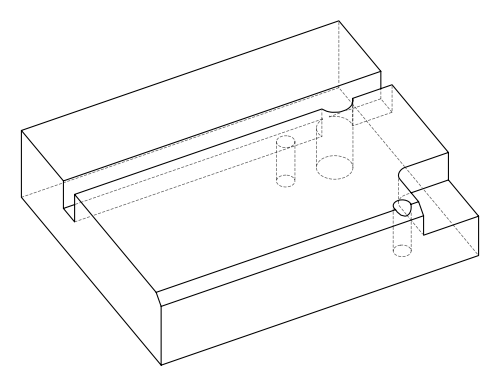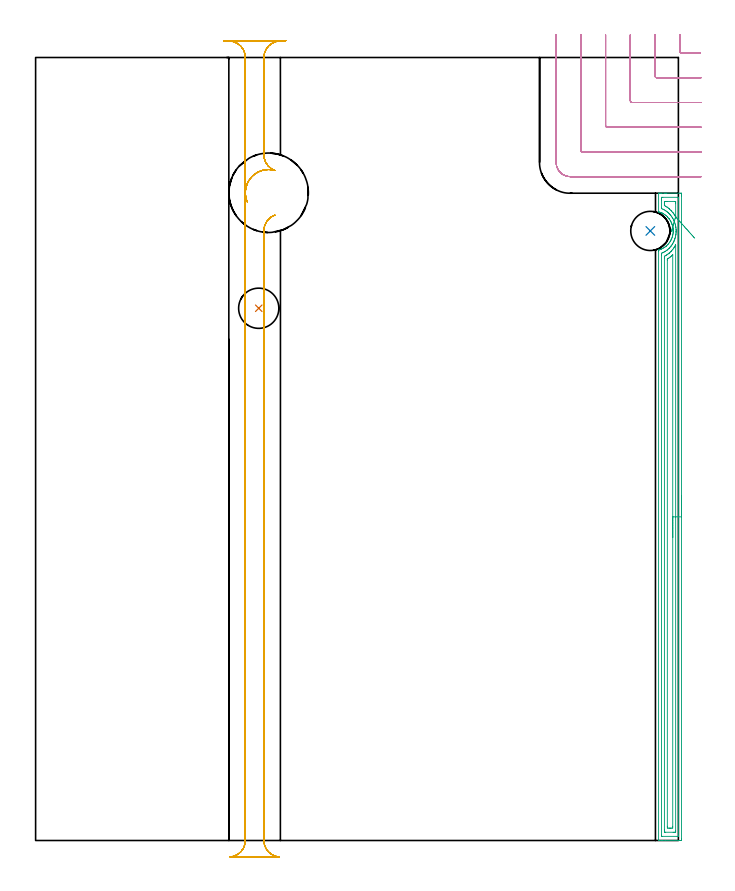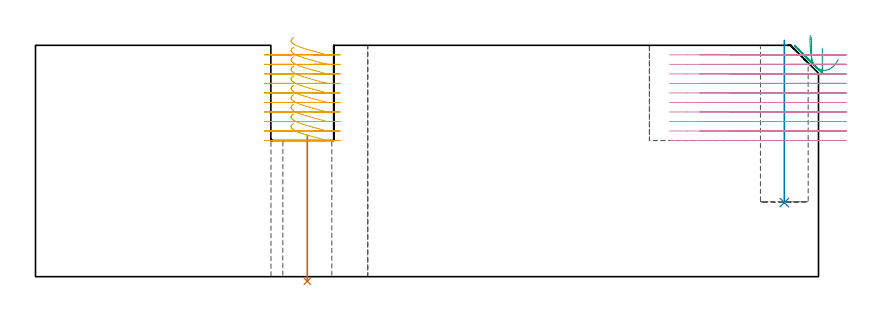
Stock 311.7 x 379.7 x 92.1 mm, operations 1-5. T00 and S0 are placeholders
(PLAN: 6 operations, 4 tool changes, 45.6 min)
(1 INDEXABLE_INSERT_DRILL_THROUGH_HOLE_FROM_SOLID | STEP1HOLE | NXT0302_010 | 0.24 min | 27467 mm3)
(2 INDEXABLE_INSERT_DRILL_BLIND_HOLE_FROM_SOLID | STEP1POCKET | NXT0302_009 | 0.26 min | 17663 mm3)
(3 AREA_MILL | FG_CHAMFER_SURFACE | UGT0205_001 | 10.27 min | 19450 mm3)
(4 MILL_CORNER_NOTCH_RECTANGULAR | CORNER_NOTCH_RECTANGULAR | NXT0201_012 | Follow Part, ap 4, ae 75% | 10.83 min | 165654 mm3)
(5 MILL_RECTANGULAR_SLOT | SLOT_RECTANGULAR | NXT0201_012 | Follow Part, ap 4, ae 75% | 18.85 min | 350904 mm3)
(6 MILL_THROUGH_HOLE_FROM_SOLID_MATERIAL | STEP1HOLE_1 | UGT0201_018 | Circular | 5.13 min | 74559 mm3)
(TOOL NXT0302_010 | Index. Insert Drill 19.5mm [880-D1950L25-05] | D19.5 PA176 FL98 Z2)
(TOOL NXT0302_009 | Index. Insert Drill 19mm [880-D1900L25-05] | D19 PA176 FL95 Z2)
(TOOL UGT0205_001 | Chamfer Mill 20 x 3 x 45 deg. | D20 FL50 Z2)
(TOOL NXT0201_012 | ENDMILL 16mm [2P460-1600-NA 1630] | D16 FL38 Z6)
(TOOL UGT0201_018 | End mill 30 mm | D30 FL50 Z4)
(OP 1 INDEXABLE_INSERT_DRILL_THROUGH_HOLE_FROM_SOLID)
G17 G21 G94 G90
T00 M6
G54
G17 G0 G90 X108.2 Y258.1 S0 M3
G43 Z102.1 H1
G94 G81 G98 Z-1.84 F250. R56.2
G80
M5
M2
(OP 2 INDEXABLE_INSERT_DRILL_BLIND_HOLE_FROM_SOLID)
G17 G21 G94 G90
T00 M6
G54
G17 G0 G90 X298.1 Y295.6 S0 M3
G43 Z102.1 H1
G94 G81 G98 Z29.5 F250. R94.1
G80
M5
M2
(OP 3 AREA_MILL)
G17 G21 G94 G90
T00 M6
G54
G17 G0 G90 X313.2 Y166.95 S1061 M3
G43 Z102.1 H0
Z91.
G94 G1 Y166.912 Z90.128 F250.
Y166.798 Z89.263
Y166.609 Z88.412
Y166.347 Z87.58
Y166.013 Z86.774
Y165.61 Z86.
Y165.142 Z85.264
Y164.61 Z84.572
Y164.021 Z83.929
Y163.378 Z83.34
Y162.686 Z82.808
Y161.95 Z82.34
Y161.176 Z81.937
Y160.37 Z81.603
Y159.538 Z81.341
Y158.686 Z81.152
Y157.822 Z81.038
Y156.95 Z81.
Y0.88
X313.198 Y0.618 Z81.002
X313.192 Y0.007 Z81.006
X313.183 Y0.004 Z81.014
X312.569 Y0.001 Z81.629
X311.95 Y0. Z82.247
X305.414 Z88.78
X303.968 Z90.228
X303.626 Z90.57
X302.583 Z91.616
X302.17 Y0.002 Z92.022
X302.143 Y0.003 Z92.048
X302.103 Y0.01 Z92.088
X302.1 Y0.171 Z92.1
Y285.589
X302.104 Y286.323 Z92.09
X302.262 Y286.375 Z91.935
X302.358 Y286.406 Z91.84
X302.574 Y286.482 Z91.625
X302.731 Y286.539 Z91.465
X303.037 Y286.648 Z91.161
X303.178 Y286.705 Z91.02
X303.485 Y286.83 Z90.714
X303.626 Y286.897 Z90.574
X303.927 Y287.039 Z90.272
X304.073 Y287.116 Z90.127
X304.418 Y287.299 Z89.782
X304.816 Y287.548 Z89.383
X305.264 Y287.86 Z88.936
X305.383 Y287.95 Z88.817
X305.705 Y288.195 Z88.494
X305.787 Y288.269 Z88.411
X305.861 Y288.337 Z88.335
X306.016 Y288.475 Z88.184
X306.158 Y288.603 Z88.042
X306.594 Y289.029 Z87.605
X306.646 Y289.084 Z87.553
X307.021 Y289.524 Z87.179
X307.376 Y289.977 Z86.822
X307.483 Y290.128 Z86.715
X307.721 Y290.495 Z86.477
X307.947 Y290.87 Z86.252
X308.146 Y291.247 Z86.051
X308.166 Y291.285 Z86.031
X308.398 Y291.763 Z85.801
X308.572 Y292.207 Z85.624
X308.73 Y292.655 Z85.468
X308.862 Y293.1 Z85.338
X308.971 Y293.548 Z85.229
X309.056 Y293.994 Z85.141
X309.12 Y294.441 Z85.075
X309.165 Y294.901 Z85.03
X309.178 Y295.195 Z85.011
X309.187 Y295.334 Z85.006
X309.188 Y295.411 Z85.007
X309.19 Y295.78 Z85.005
X309.188 Y295.82 Z85.007
X309.178 Y295.986 Z85.01
X309.171 Y296.227 Z85.025
X309.131 Y296.673 Z85.066
X309.092 Y296.967 Z85.107
X309.071 Y297.119 Z85.127
X308.988 Y297.567 Z85.21
X308.918 Y297.863 Z85.28
X308.883 Y298.012 Z85.314
X308.859 Y298.096 Z85.337
X308.833 Y298.189 Z85.365
X308.768 Y298.415 Z85.43
X308.755 Y298.46 Z85.442
X308.726 Y298.542 Z85.469
X308.641 Y298.795 Z85.557
X308.604 Y298.905 Z85.594
X308.373 Y299.491 Z85.827
X308.228 Y299.798 Z85.969
X308.183 Y299.882 Z86.013
X307.991 Y300.247 Z86.208
X307.733 Y300.691 Z86.467
X307.483 Y301.071 Z86.715
X307.374 Y301.222 Z86.823
X307.297 Y301.331 Z86.902
X307.227 Y301.421 Z86.973
X307.203 Y301.453 Z86.997
X307.101 Y301.583 Z87.097
X307.026 Y301.669 Z87.17
X306.594 Y302.169 Z87.604
X306.446 Y302.326 Z87.752
X306.292 Y302.476 Z87.904
X305.705 Y303. Z88.494
X305.599 Y303.087 Z88.601
X305.472 Y303.19 Z88.726
X305.234 Y303.369 Z88.964
X304.967 Y303.549 Z89.23
X304.815 Y303.651 Z89.382
X304.375 Y303.919 Z89.824
X303.927 Y304.165 Z90.273
X303.826 Y304.215 Z90.373
X303.733 Y304.262 Z90.466
X303.672 Y304.287 Z90.526
X303.626 Y304.306 Z90.571
X303.524 Y304.349 Z90.675
X303.038 Y304.552 Z91.161
X302.731 Y304.663 Z91.467
X302.594 Y304.713 Z91.604
X302.163 Y304.85 Z92.037
X302.111 Y304.867 Z92.088
X302.104 Y304.875 Z92.096
X302.1 Y304.88 Z92.1
Y313.729
X302.103 Y313.89 Z92.088
X302.168 Y313.894 Z92.024
X302.584 Y313.9 Z91.616
X302.941 Z91.259
X303.626 Z90.57
X304.862 Z89.335
X305.414 Z88.78
X306.033 Z88.163
X312.569 Y313.899 Z81.629
X313.183 Y313.896 Z81.014
X313.192 Y313.893 Z81.006
X313.197 Y313.282 Z81.003
X313.2 Y312.652 Z81.
Y156.95
X311.786 Z82.414
X311.785 Y2.404 Z82.415
X311.784 Y2.295 Z82.416
X311.779 Y2.182 Z82.421
X311.769 Y2.01 Z82.431
X311.674 Y2.008 Z82.526
X311.184 Y2.001 Z83.016
X304.03 Y2. Z90.17
X303.626 Y2.002 Z90.574
X303.568 Y2.005 Z90.632
X303.534 Y2.01 Z90.666
X303.521 Y2.014 Z90.679
X303.519 Y2.071 Z90.681
X303.515 Y2.293 Z90.685
X303.514 Y2.404 Z90.686
Y2.516
X303.515 Y283.913 Z90.685
X303.52 Y284.696 Z90.68
X303.521 Y284.745 Z90.679
X303.554 Y284.767 Z90.646
X303.626 Y284.803 Z90.574
X304.163 Y285.052 Z90.037
X304.52 Y285.228 Z89.68
X304.757 Y285.353 Z89.443
X305.177 Y285.589 Z89.023
X305.322 Y285.681 Z88.878
X305.414 Y285.743 Z88.786
X305.848 Y286.049 Z88.352
X306.309 Y286.385 Z87.891
X306.364 Y286.427 Z87.836
X306.432 Y286.482 Z87.768
X306.833 Y286.852 Z87.367
X307.203 Y287.196 Z86.997
X307.294 Y287.285 Z86.906
X307.383 Y287.376 Z86.817
X307.717 Y287.755 Z86.483
X308.097 Y288.208 Z86.103
X308.146 Y288.269 Z86.054
X308.504 Y288.756 Z85.696
X308.773 Y289.162 Z85.427
X308.824 Y289.246 Z85.376
X308.991 Y289.53 Z85.209
X309.178 Y289.869 Z85.022
X309.276 Y290.056 Z84.924
X309.477 Y290.465 Z84.723
X309.571 Y290.662 Z84.629
X309.695 Y290.949 Z84.505
X309.718 Y291.005 Z84.482
X309.736 Y291.049 Z84.464
X309.75 Y291.085 Z84.45
X309.886 Y291.452 Z84.314
X309.985 Y291.743 Z84.215
X310.017 Y291.842 Z84.183
X310.188 Y292.434 Z84.012
X310.262 Y292.736 Z83.938
X310.355 Y293.16 Z83.845
X310.441 Y293.629 Z83.759
X310.467 Y293.785 Z83.733
X310.486 Y293.923 Z83.714
X310.552 Y294.522 Z83.648
X310.57 Y294.732 Z83.63
X310.603 Y295.416 Z83.597
X310.604 Y295.463 Z83.596
Y295.496
X310.603 Y295.593 Z83.597
X310.579 Y296.309 Z83.621
X310.565 Y296.524 Z83.635
X310.493 Y297.202 Z83.707
X310.448 Y297.534 Z83.752
X310.345 Y298.096 Z83.855
X310.215 Y298.66 Z83.985
X310.123 Y298.989 Z84.077
X309.886 Y299.745 Z84.314
X309.836 Y299.882 Z84.364
X309.807 Y299.961 Z84.393
X309.601 Y300.463 Z84.599
X309.459 Y300.776 Z84.741
X309.326 Y301.046 Z84.874
X309.001 Y301.659 Z85.199
X308.991 Y301.676 Z85.209
X308.65 Y302.219 Z85.55
X308.419 Y302.562 Z85.781
X308.097 Y302.993 Z86.103
X307.708 Y303.456 Z86.492
X307.472 Y303.725 Z86.728
X307.203 Y304.006 Z86.997
X306.838 Y304.349 Z87.362
X306.556 Y304.596 Z87.644
X306.309 Y304.806 Z87.891
X306.065 Y304.999 Z88.135
X305.734 Y305.242 Z88.466
X305.414 Y305.453 Z88.786
X304.858 Y305.798 Z89.342
X304.52 Y305.979 Z89.68
X304.219 Y306.136 Z89.981
X303.626 Y306.396 Z90.574
X303.542 Y306.435 Z90.658
X303.523 Y306.445 Z90.677
X303.519 Y306.547 Z90.681
X303.516 Y306.695 Z90.684
X303.515 Y306.918 Z90.685
X303.514 Y307.029 Z90.686
Y310.714
X303.515 Y311.496 Z90.685
X303.516 Y311.605 Z90.684
X303.521 Y311.718 Z90.679
X303.531 Y311.89 Z90.669
X303.626 Y311.892 Z90.574
X304.116 Y311.899 Z90.084
X311.185 Y311.9 Z83.015
X311.674 Y311.898 Z82.526
X311.732 Y311.895 Z82.468
X311.766 Y311.89 Z82.434
X311.779 Y311.886 Z82.421
X311.781 Y311.829 Z82.419
X311.785 Y311.607 Z82.415
Y311.496
X311.786 Y310.714 Z82.414
Y156.95
X310.372 Z83.828
X310.371 Y4.6 Z83.829
X310.369 Y4.191 Z83.831
X310.367 Y4.07 Z83.833
X310.365 Y4.018 Z83.835
X310.268 Y4.01 Z83.932
X310.075 Y4.002 Z84.125
X309.886 Y4.001 Z84.314
X309.183 Y4. Z85.017
X305.414 Z88.786
X305.223 Y4.001 Z88.977
X305.096 Y4.003 Z89.104
X304.994 Y4.007 Z89.206
X304.935 Y4.011 Z89.265
X304.934 Y4.03 Z89.266
X304.931 Y4.191 Z89.269
X304.929 Y4.676 Z89.271
X304.928 Y5.084 Z89.272
Y282.501
X304.929 Y282.909 Z89.271
X304.932 Y283.152 Z89.268
X304.935 Y283.272 Z89.265
X304.937 Y283.295 Z89.263
X304.955 Y283.307 Z89.245
X304.992 Y283.331 Z89.208
X305.414 Y283.567 Z88.786
X305.564 Y283.653 Z88.636
X305.815 Y283.802 Z88.385
X306.111 Y283.999 Z88.089
X306.309 Y284.136 Z87.891
X306.634 Y284.371 Z87.566
X307.072 Y284.696 Z87.128
X307.144 Y284.754 Z87.056
X307.203 Y284.806 Z86.997
X307.611 Y285.181 Z86.589
X308.049 Y285.589 Z86.151
X308.073 Y285.613 Z86.127
X308.097 Y285.638 Z86.103
X308.5 Y286.08 Z85.7
X308.849 Y286.482 Z85.351
X308.913 Y286.561 Z85.287
X308.991 Y286.659 Z85.209
X309.3 Y287.068 Z84.9
X309.527 Y287.376 Z84.673
X309.67 Y287.591 Z84.53
X309.886 Y287.926 Z84.314
X310.016 Y288.139 Z84.184
X310.092 Y288.269 Z84.108
X310.176 Y288.417 Z84.024
X310.34 Y288.709 Z83.86
X310.356 Y288.734 Z83.844
X310.364 Y288.743 Z83.836
X310.367 Y288.731 Z83.833
X310.37 Y288.712 Z83.83
X310.371 Y288.678 Z83.829
X310.372 Y156.95 Z83.828
X308.957 Z85.243
Y6.871
X308.95 Y6.019 Z85.25
X308.097 Y6.001 Z86.103
X308.075 Y6. Z86.125
X307.203 Z86.997
X307.18 Z87.02
X306.35 Y6.021 Z87.85
X306.343 Y6.837 Z87.857
Y6.871
Y281.552
X306.345 Y281.767 Z87.855
X306.347 Y281.874 Z87.853
X306.349 Y281.923 Z87.851
X306.373 Y281.952 Z87.827
X306.46 Y282.016 Z87.74
X306.898 Y282.32 Z87.302
X307.203 Y282.535 Z86.997
X307.419 Y282.693 Z86.781
X307.706 Y282.909 Z86.494
X307.919 Y283.087 Z86.281
X308.097 Y283.242 Z86.103
X308.39 Y283.51 Z85.81
X308.705 Y283.802 Z85.495
X308.852 Y283.942 Z85.348
X308.919 Y284.003 Z85.281
X308.94 Y284.02 Z85.26
X308.95 Y284.025 Z85.25
X308.957 Y283.802 Z85.243
Y156.95
Y156.078 Z85.281
Y155.214 Z85.395
Y154.362 Z85.583
Y153.53 Z85.846
Y152.724 Z86.18
Y151.95 Z86.582
Y151.214 Z87.051
Y150.522 Z87.582
Y149.879 Z88.172
Y149.29 Z88.815
Y148.758 Z89.507
Y148.29 Z90.243
Y147.887 Z91.016
Y147.553 Z91.822
Y147.291 Z92.654
Y147.102 Z93.506
Y146.988 Z94.371
Y146.95 Z95.243
G0 Z102.1
X319.587 Y292.092
Z86.622
G1 X319.245 Y292.476 Z85.917
X318.864 Y292.904 Z85.26
X318.445 Y293.374 Z84.656
X317.994 Y293.881 Z84.108
X317.512 Y294.422 Z83.622
X317.004 Y294.993 Z83.201
X316.474 Y295.588 Z82.848
X315.925 Y296.205 Z82.565
X315.361 Y296.837 Z82.356
X314.788 Y297.481 Z82.222
X314.209 Y298.131 Z82.163
X313.629 Y298.783 Z82.18
X313.052 Y299.43 Z82.273
X312.483 Y300.07 Z82.441
X311.926 Y300.695 Z82.683
X311.385 Y301.303 Z82.998
X310.864 Y301.888 Z83.382
X310.367 Y302.446 Z83.833
X310.359 Y302.455 Z83.841
X310.334 Y302.493 Z83.866
X310.294 Y302.562 Z83.906
X310.075 Y302.945 Z84.125
X309.886 Y303.266 Z84.314
X309.768 Y303.456 Z84.432
X309.558 Y303.783 Z84.642
X309.142 Y304.349 Z85.058
X308.991 Y304.543 Z85.209
X308.394 Y305.242 Z85.806
X308.097 Y305.559 Z86.103
X307.487 Y306.136 Z86.713
X307.337 Y306.269 Z86.863
X307.203 Y306.382 Z86.997
X306.849 Y306.67 Z87.351
X306.375 Y307.029 Z87.825
X306.309 Y307.075 Z87.891
X306.164 Y307.174 Z88.036
X305.414 Y307.631 Z88.786
X304.936 Y307.922 Z89.264
X304.931 Y308.405 Z89.269
X304.929 Y308.816 Z89.271
Y309.3
X304.931 Y309.709 Z89.269
X304.933 Y309.83 Z89.267
X304.935 Y309.882 Z89.265
X305.032 Y309.89 Z89.168
X305.225 Y309.898 Z88.975
X305.414 Y309.899 Z88.786
X306.117 Y309.9 Z88.083
X309.886 Z84.314
X310.077 Y309.899 Z84.123
X310.204 Y309.897 Z83.996
X310.306 Y309.893 Z83.894
X310.365 Y309.889 Z83.835
X310.366 Y309.87 Z83.834
X310.369 Y309.709 Z83.831
X310.371 Y309.224 Z83.829
X310.372 Y308.816 Z83.828
Y302.97
X310.371 Y302.562 Z83.829
X310.37 Y302.485 Z83.83
X310.368 Y302.449 Z83.832
X310.367 Y302.446 Z83.833
X310.138 Y301.648 Z84.101
X309.917 Y300.875 Z84.44
X309.705 Y300.134 Z84.849
X309.503 Y299.43 Z85.322
X309.313 Y298.768 Z85.858
X309.138 Y298.154 Z86.452
X308.976 Y297.591 Z87.099
X308.832 Y297.085 Z87.795
X308.704 Y296.64 Z88.534
X308.594 Y296.258 Z89.311
X308.504 Y295.942 Z90.119
X308.433 Y295.695 Z90.953
X308.383 Y295.519 Z91.806
X308.353 Y295.416 Z92.671
X308.344 Y295.385 Z93.543
X308.357 Y295.427 Z94.415
X308.39 Y295.543 Z95.279
X308.443 Y295.73 Z96.129
G0 Z102.1
M5
M2
(OP 4 MILL_CORNER_NOTCH_RECTANGULAR)
G17 G21 G94 G90
T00 M6
G54
G17 G0 G90 X312.4 Y390.669 S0 M3
G43 Z102.1 H1
Z88.31
G94 G1 Y387.669 F250.
Y382.695 F500.
G3 X313.195 Y381.9 R0.8
G1 X319.392
X322.392 F250.
G0 Z102.1
X300.4 Y390.7
Z88.31
G1 Y387.7
Y370.695 F500.
G3 X301.195 Y369.9 R0.8
G1 X319.67
X319.7
X322.7 Y369.898 F250.
G0 Z102.1
X288.4 Y390.7
Z88.31
G1 Y387.7
Y358.696 F500.
G3 X289.196 Y357.9 R0.8
G1 X319.67
X319.7
X322.7 Y357.897 F250.
G0 Z102.1
X276.4 Y390.7
Z88.31
G1 Y387.7
Y346.696 F500.
G3 X277.196 Y345.9 R0.8
G1 X319.67
X319.7
X322.7 Y345.896 F250.
G0 Z102.1
X264.4 Y390.7
Z88.31
G1 Y387.7
Y334.696 F500.
G3 X265.196 Y333.9 R0.8
G1 X319.67
X319.7
X322.7 Y333.892 F250.
G0 Z102.1
X252.4 Y390.7
Z88.31
G1 Y387.7
Y328.8 F500.
G3 X259.3 Y321.9 R6.9
G1 X319.67
X322.67 F250.
G0 Z102.1
X312.4 Y390.669
Z84.52
G1 Y387.669
Y382.695 F500.
G3 X313.195 Y381.9 R0.8
G1 X319.392
X322.392 F250.
G0 Z102.1
X300.4 Y390.7
Z84.52
G1 Y387.7
Y370.695 F500.
G3 X301.195 Y369.9 R0.8
G1 X319.7
X322.7 F250.
G0 Z102.1
X288.4 Y390.7
Z84.52
G1 Y387.7
Y358.695 F500.
G3 X289.195 Y357.9 R0.8
G1 X319.7
X322.7 F250.
G0 Z102.1
X276.4 Y390.7
Z84.52
G1 Y387.7
Y346.696 F500.
G3 X277.196 Y345.9 R0.8
G1 X319.7
X322.7 F250.
G0 Z102.1
X264.4 Y390.7
Z84.52
G1 Y387.7
Y334.696 F500.
G3 X265.196 Y333.9 R0.8
G1 X319.7
X322.7 F250.
G0 Z102.1
X252.4 Y390.7
Z84.52
G1 Y387.7
Y328.8 F500.
G3 X259.3 Y321.9 R6.9
G1 X319.7
X322.7 F250.
G0 Z102.1
X312.4 Y390.669
Z80.73
G1 Y387.669
Y382.695 F500.
G3 X313.195 Y381.9 R0.8
G1 X319.392
X322.392 F250.
G0 Z102.1
X300.4 Y390.7
Z80.73
G1 Y387.7
Y370.695 F500.
G3 X301.195 Y369.9 R0.8
G1 X319.7
X322.7 F250.
G0 Z102.1
X288.4 Y390.7
Z80.73
G1 Y387.7
Y358.695 F500.
G3 X289.195 Y357.9 R0.8
G1 X319.7
X322.7 F250.
G0 Z102.1
X276.4 Y390.7
Z80.73
G1 Y387.7
Y346.696 F500.
G3 X277.196 Y345.9 R0.8
G1 X319.7
X322.7 F250.
G0 Z102.1
X264.4 Y390.7
Z80.73
G1 Y387.7
Y334.696 F500.
G3 X265.196 Y333.9 R0.8
G1 X319.7
X322.7 F250.
G0 Z102.1
X252.4 Y390.7
Z80.73
G1 Y387.7
Y328.8 F500.
G3 X259.3 Y321.9 R6.9
G1 X319.7
X322.7 F250.
G0 Z102.1
X312.4 Y390.669
Z76.94
G1 Y387.669
Y382.695 F500.
G3 X313.195 Y381.9 R0.8
G1 X319.392
X322.392 F250.
G0 Z102.1
X300.4 Y390.7
Z76.94
G1 Y387.7
Y370.695 F500.
G3 X301.195 Y369.9 R0.8
G1 X319.7
X322.7 F250.
G0 Z102.1
X288.4 Y390.7
Z76.94
G1 Y387.7
Y358.695 F500.
G3 X289.195 Y357.9 R0.8
G1 X319.7
X322.7 F250.
G0 Z102.1
X276.4 Y390.7
Z76.94
G1 Y387.7
Y346.696 F500.
G3 X277.196 Y345.9 R0.8
G1 X319.7
X322.7 F250.
G0 Z102.1
X264.4 Y390.7
Z76.94
G1 Y387.7
Y334.696 F500.
G3 X265.196 Y333.9 R0.8
G1 X319.7
X322.7 F250.
G0 Z102.1
X252.4 Y390.7
Z76.94
G1 Y387.7
Y328.8 F500.
G3 X259.3 Y321.9 R6.9
G1 X319.7
X322.7 F250.
G0 Z102.1
X312.4 Y390.669
Z73.15
G1 Y387.669
Y382.695 F500.
G3 X313.195 Y381.9 R0.8
G1 X319.392
X322.392 F250.
G0 Z102.1
X300.4 Y390.7
Z73.15
G1 Y387.7
Y370.695 F500.
G3 X301.195 Y369.9 R0.8
G1 X319.7
X322.7 F250.
G0 Z102.1
X288.4 Y390.7
Z73.15
G1 Y387.7
Y358.695 F500.
G3 X289.195 Y357.9 R0.8
G1 X319.7
X322.7 F250.
G0 Z102.1
X276.4 Y390.7
Z73.15
G1 Y387.7
Y346.696 F500.
G3 X277.196 Y345.9 R0.8
G1 X319.7
X322.7 F250.
G0 Z102.1
X264.4 Y390.7
Z73.15
G1 Y387.7
Y334.696 F500.
G3 X265.196 Y333.9 R0.8
G1 X319.7
X322.7 F250.
G0 Z102.1
X252.4 Y390.7
Z73.15
G1 Y387.7
Y328.8 F500.
G3 X259.3 Y321.9 R6.9
G1 X319.7
X322.7 F250.
G0 Z102.1
X312.4 Y390.669
Z69.36
G1 Y387.669
Y382.695 F500.
G3 X313.195 Y381.9 R0.8
G1 X319.392
X322.392 F250.
G0 Z102.1
X300.4 Y390.7
Z69.36
G1 Y387.7
Y370.695 F500.
G3 X301.195 Y369.9 R0.8
G1 X319.7
X322.7 F250.
G0 Z102.1
X288.4 Y390.7
Z69.36
G1 Y387.7
Y358.695 F500.
G3 X289.195 Y357.9 R0.8
G1 X319.7
X322.7 F250.
G0 Z102.1
X276.4 Y390.7
Z69.36
G1 Y387.7
Y346.696 F500.
G3 X277.196 Y345.9 R0.8
G1 X319.7
X322.7 F250.
G0 Z102.1
X264.4 Y390.7
Z69.36
G1 Y387.7
Y334.696 F500.
G3 X265.196 Y333.9 R0.8
G1 X319.7
X322.7 F250.
G0 Z102.1
X252.4 Y390.7
Z69.36
G1 Y387.7
Y328.8 F500.
G3 X259.3 Y321.9 R6.9
G1 X319.7
X322.7 F250.
G0 Z102.1
X312.4 Y390.669
Z65.57
G1 Y387.669
Y382.695 F500.
G3 X313.195 Y381.9 R0.8
G1 X319.392
X322.392 F250.
G0 Z102.1
X300.4 Y390.7
Z65.57
G1 Y387.7
Y370.695 F500.
G3 X301.195 Y369.9 R0.8
G1 X319.7
X322.7 F250.
G0 Z102.1
X288.4 Y390.7
Z65.57
G1 Y387.7
Y358.695 F500.
G3 X289.195 Y357.9 R0.8
G1 X319.7
X322.7 F250.
G0 Z102.1
X276.4 Y390.7
Z65.57
G1 Y387.7
Y346.696 F500.
G3 X277.196 Y345.9 R0.8
G1 X319.7
X322.7 F250.
G0 Z102.1
X264.4 Y390.7
Z65.57
G1 Y387.7
Y334.696 F500.
G3 X265.196 Y333.9 R0.8
G1 X319.7
X322.7 F250.
G0 Z102.1
X252.4 Y390.7
Z65.57
G1 Y387.7
Y328.8 F500.
G3 X259.3 Y321.9 R6.9
G1 X319.7
X322.7 F250.
G0 Z102.1
X312.4 Y390.669
Z61.78
G1 Y387.669
Y382.695 F500.
G3 X313.195 Y381.9 R0.8
G1 X319.392
X322.392 F250.
G0 Z102.1
X300.4 Y390.7
Z61.78
G1 Y387.7
Y370.695 F500.
G3 X301.195 Y369.9 R0.8
G1 X319.7
X322.7 F250.
G0 Z102.1
X288.4 Y390.7
Z61.78
G1 Y387.7
Y358.695 F500.
G3 X289.195 Y357.9 R0.8
G1 X319.7
X322.7 F250.
G0 Z102.1
X276.4 Y390.7
Z61.78
G1 Y387.7
Y346.696 F500.
G3 X277.196 Y345.9 R0.8
G1 X319.7
X322.7 F250.
G0 Z102.1
X264.4 Y390.7
Z61.78
G1 Y387.7
Y334.696 F500.
G3 X265.196 Y333.9 R0.8
G1 X319.7
X322.7 F250.
G0 Z102.1
X252.4 Y390.7
Z61.78
G1 Y387.7
Y328.8 F500.
G3 X259.3 Y321.9 R6.9
G1 X319.7
X322.7 F250.
G0 Z102.1
X312.4 Y390.669
Z57.99
G1 Y387.669
Y382.695 F500.
G3 X313.195 Y381.9 R0.8
G1 X319.392
X322.392 F250.
G0 Z102.1
X300.4 Y390.7
Z57.99
G1 Y387.7
Y370.695 F500.
G3 X301.195 Y369.9 R0.8
G1 X319.7
X322.7 F250.
G0 Z102.1
X288.4 Y390.7
Z57.99
G1 Y387.7
Y358.695 F500.
G3 X289.195 Y357.9 R0.8
G1 X319.7
X322.7 F250.
G0 Z102.1
X276.4 Y390.7
Z57.99
G1 Y387.7
Y346.696 F500.
G3 X277.196 Y345.9 R0.8
G1 X319.7
X322.7 F250.
G0 Z102.1
X264.4 Y390.7
Z57.99
G1 Y387.7
Y334.696 F500.
G3 X265.196 Y333.9 R0.8
G1 X319.7
X322.7 F250.
G0 Z102.1
X252.4 Y390.7
Z57.99
G1 Y387.7
Y328.8 F500.
G3 X259.3 Y321.9 R6.9
G1 X319.7
X322.7 F250.
G0 Z102.1
X312.4 Y390.669
Z54.2
G1 Y387.669
Y382.695 F500.
G3 X313.195 Y381.9 R0.8
G1 X319.392
X322.392 F250.
G0 Z102.1
X300.4 Y390.7
Z54.2
G1 Y387.7
Y370.695 F500.
G3 X301.195 Y369.9 R0.8
G1 X319.7
X322.7 F250.
G0 Z102.1
X288.4 Y390.7
Z54.2
G1 Y387.7
Y358.695 F500.
G3 X289.195 Y357.9 R0.8
G1 X319.7
X322.7 F250.
G0 Z102.1
X276.4 Y390.7
Z54.2
G1 Y387.7
Y346.696 F500.
G3 X277.196 Y345.9 R0.8
G1 X319.7
X322.7 F250.
G0 Z102.1
X264.4 Y390.7
Z54.2
G1 Y387.7
Y334.696 F500.
G3 X265.196 Y333.9 R0.8
G1 X319.7
X322.7 F250.
G0 Z102.1
X252.4 Y390.7
Z54.2
G1 Y387.7
Y328.8 F500.
G3 X259.3 Y321.9 R6.9
G1 X319.7
X322.7 F250.
G0 Z102.1
M5
M2
(OP 5 MILL_RECTANGULAR_SLOT)
G17 G21 G94 G90
T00 M6
G54
G17 G0 G90 X102.665 Y309.65 S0 M3
G43 Z102.1 H1
Z95.1
G94 G1 X102.603 Y309.776 Z95.062 F250.
X102.169 Y311.023 Z94.708
X101.883 Y312.312 Z94.355
X101.75 Y313.626 Z94.001
Y314.1 Z93.874
Y314.574 Z93.747
X101.883 Y315.888 Z93.393
X102.169 Y317.177 Z93.039
X102.603 Y318.424 Z92.685
X103.181 Y319.611 Z92.331
X103.894 Y320.723 Z91.978
X104.732 Y321.743 Z91.624
X105.683 Y322.659 Z91.27
X106.735 Y323.456 Z90.916
X107.874 Y324.125 Z90.562
X109.082 Y324.657 Z90.209
X110.345 Y325.043 Z89.855
X111.644 Y325.278 Z89.501
X112.962 Y325.36 Z89.147
X114.281 Y325.287 Z88.794
X115.581 Y325.06 Z88.44
X116.038 Y324.932 Z88.313
X116.041 Y324.942 Z88.31
G2 X110.7 Y332.487 R8. F500.
G1 Y379.7
G2 X118.3 Y387.69 R8.
G1 X121.296 Y387.84 F250.
X91.104
X94.1 Y387.69
G2 X101.7 Y379.7 R8. F500.
G1 Y0.
G2 X94.392 Y-7.97 R8.
G1 Y-8.
X118.008
Y-7.97
G2 X110.7 Y0. R8.
G1 Y295.713
G2 X116.041 Y303.258 R8.
G0 Z102.1
X102.665 Y309.65
Z91.31
G1 X102.603 Y309.776 Z91.272 F250.
X102.169 Y311.023 Z90.918
X101.883 Y312.312 Z90.565
X101.75 Y313.626 Z90.211
Y314.1 Z90.084
Y314.574 Z89.957
X101.883 Y315.888 Z89.603
X102.169 Y317.177 Z89.249
X102.603 Y318.424 Z88.895
X103.181 Y319.611 Z88.541
X103.894 Y320.723 Z88.188
X104.732 Y321.743 Z87.834
X105.683 Y322.659 Z87.48
X106.735 Y323.456 Z87.126
X107.874 Y324.125 Z86.772
X109.082 Y324.657 Z86.419
X110.345 Y325.043 Z86.065
X111.644 Y325.278 Z85.711
X112.962 Y325.36 Z85.357
X114.281 Y325.287 Z85.004
X115.581 Y325.06 Z84.65
X116.038 Y324.932 Z84.523
X116.041 Y324.942 Z84.52
G2 X110.7 Y332.487 R8. F500.
G1 Y379.7
G2 X118.3 Y387.69 R8.
G1 X121.296 Y387.84 F250.
X91.104
X94.1 Y387.69
G2 X101.7 Y379.7 R8. F500.
G1 Y0.
G2 X94.392 Y-7.97 R8.
G1 Y-8.
X118.008
Y-7.97
G2 X110.7 Y0. R8.
G1 Y295.713
G2 X116.041 Y303.258 R8.
G0 Z102.1
X102.665 Y309.65
Z87.52
G1 X102.603 Y309.776 Z87.482 F250.
X102.169 Y311.023 Z87.128
X101.883 Y312.312 Z86.775
X101.75 Y313.626 Z86.421
Y314.1 Z86.294
Y314.574 Z86.167
X101.883 Y315.888 Z85.813
X102.169 Y317.177 Z85.459
X102.603 Y318.424 Z85.105
X103.181 Y319.611 Z84.751
X103.894 Y320.723 Z84.398
X104.732 Y321.743 Z84.044
X105.683 Y322.659 Z83.69
X106.735 Y323.456 Z83.336
X107.874 Y324.125 Z82.983
X109.082 Y324.657 Z82.629
X110.345 Y325.043 Z82.275
X111.644 Y325.278 Z81.921
X112.962 Y325.36 Z81.567
X114.281 Y325.287 Z81.214
X115.581 Y325.06 Z80.86
X116.038 Y324.932 Z80.733
X116.041 Y324.942 Z80.73
G2 X110.7 Y332.487 R8. F500.
G1 Y379.7
G2 X118.3 Y387.69 R8.
G1 X121.296 Y387.84 F250.
X91.104
X94.1 Y387.69
G2 X101.7 Y379.7 R8. F500.
G1 Y0.
G2 X94.392 Y-7.97 R8.
G1 Y-8.
X118.008
Y-7.97
G2 X110.7 Y0. R8.
G1 Y295.713
G2 X116.041 Y303.258 R8.
G0 Z102.1
X102.665 Y309.65
Z83.73
G1 X102.603 Y309.776 Z83.692 F250.
X102.169 Y311.023 Z83.339
X101.883 Y312.312 Z82.985
X101.75 Y313.626 Z82.631
Y314.1 Z82.504
Y314.574 Z82.377
X101.883 Y315.888 Z82.023
X102.169 Y317.177 Z81.669
X102.603 Y318.424 Z81.315
X103.181 Y319.611 Z80.961
X103.894 Y320.723 Z80.608
X104.732 Y321.743 Z80.254
X105.683 Y322.659 Z79.9
X106.735 Y323.456 Z79.546
X107.874 Y324.125 Z79.193
X109.082 Y324.657 Z78.839
X110.345 Y325.043 Z78.485
X111.644 Y325.278 Z78.131
X112.962 Y325.36 Z77.777
X114.281 Y325.287 Z77.424
X115.581 Y325.06 Z77.07
X116.038 Y324.932 Z76.943
X116.041 Y324.942 Z76.94
G2 X110.7 Y332.487 R8. F500.
G1 Y379.7
G2 X118.3 Y387.69 R8.
G1 X121.296 Y387.84 F250.
X91.104
X94.1 Y387.69
G2 X101.7 Y379.7 R8. F500.
G1 Y0.
G2 X94.392 Y-7.97 R8.
G1 Y-8.
X118.008
Y-7.97
G2 X110.7 Y0. R8.
G1 Y295.713
G2 X116.041 Y303.258 R8.
G0 Z102.1
X102.665 Y309.65
Z79.94
G1 X102.603 Y309.776 Z79.902 F250.
X102.169 Y311.023 Z79.549
X101.883 Y312.312 Z79.195
X101.75 Y313.626 Z78.841
Y314.1 Z78.714
Y314.574 Z78.587
X101.883 Y315.888 Z78.233
X102.169 Y317.177 Z77.879
X102.603 Y318.424 Z77.525
X103.181 Y319.611 Z77.171
X103.894 Y320.723 Z76.818
X104.732 Y321.743 Z76.464
X105.683 Y322.659 Z76.11
X106.735 Y323.456 Z75.756
X107.874 Y324.125 Z75.403
X109.082 Y324.657 Z75.049
X110.345 Y325.043 Z74.695
X111.644 Y325.278 Z74.341
X112.962 Y325.36 Z73.987
X114.281 Y325.287 Z73.634
X115.581 Y325.06 Z73.28
X116.038 Y324.932 Z73.153
X116.041 Y324.942 Z73.15
G2 X110.7 Y332.487 R8. F500.
G1 Y379.7
G2 X118.3 Y387.69 R8.
G1 X121.296 Y387.84 F250.
X91.104
X94.1 Y387.69
G2 X101.7 Y379.7 R8. F500.
G1 Y0.
G2 X94.392 Y-7.97 R8.
G1 Y-8.
X118.008
Y-7.97
G2 X110.7 Y0. R8.
G1 Y295.713
G2 X116.041 Y303.258 R8.
G0 Z102.1
X102.665 Y309.65
Z76.15
G1 X102.603 Y309.776 Z76.112 F250.
X102.169 Y311.023 Z75.759
X101.883 Y312.312 Z75.405
X101.75 Y313.626 Z75.051
Y314.1 Z74.924
Y314.574 Z74.797
X101.883 Y315.888 Z74.443
X102.169 Y317.177 Z74.089
X102.603 Y318.424 Z73.735
X103.181 Y319.611 Z73.382
X103.894 Y320.723 Z73.028
X104.732 Y321.743 Z72.674
X105.683 Y322.659 Z72.32
X106.735 Y323.456 Z71.966
X107.874 Y324.125 Z71.613
X109.082 Y324.657 Z71.259
X110.345 Y325.043 Z70.905
X111.644 Y325.278 Z70.551
X112.962 Y325.36 Z70.197
X114.281 Y325.287 Z69.844
X115.581 Y325.06 Z69.49
X116.038 Y324.932 Z69.363
X116.041 Y324.942 Z69.36
G2 X110.7 Y332.487 R8. F500.
G1 Y379.7
G2 X118.3 Y387.69 R8.
G1 X121.296 Y387.84 F250.
X91.104
X94.1 Y387.69
G2 X101.7 Y379.7 R8. F500.
G1 Y0.
G2 X94.392 Y-7.97 R8.
G1 Y-8.
X118.008
Y-7.97
G2 X110.7 Y0. R8.
G1 Y295.713
G2 X116.041 Y303.258 R8.
G0 Z102.1
X102.665 Y309.65
Z72.36
G1 X102.603 Y309.776 Z72.322 F250.
X102.169 Y311.023 Z71.969
X101.883 Y312.312 Z71.615
X101.75 Y313.626 Z71.261
Y314.1 Z71.134
Y314.574 Z71.007
X101.883 Y315.888 Z70.653
X102.169 Y317.177 Z70.299
X102.603 Y318.424 Z69.945
X103.181 Y319.611 Z69.592
X103.894 Y320.723 Z69.238
X104.732 Y321.743 Z68.884
X105.683 Y322.659 Z68.53
X106.735 Y323.456 Z68.176
X107.874 Y324.125 Z67.823
X109.082 Y324.657 Z67.469
X110.345 Y325.043 Z67.115
X111.644 Y325.278 Z66.761
X112.962 Y325.36 Z66.407
X114.281 Y325.287 Z66.054
X115.581 Y325.06 Z65.7
X116.038 Y324.932 Z65.573
X116.041 Y324.942 Z65.57
G2 X110.7 Y332.487 R8. F500.
G1 Y379.7
G2 X118.3 Y387.69 R8.
G1 X121.296 Y387.84 F250.
X91.104
X94.1 Y387.69
G2 X101.7 Y379.7 R8. F500.
G1 Y0.
G2 X94.392 Y-7.97 R8.
G1 Y-8.
X118.008
Y-7.97
G2 X110.7 Y0. R8.
G1 Y295.713
G2 X116.041 Y303.258 R8.
G0 Z102.1
X102.665 Y309.65
Z68.57
G1 X102.603 Y309.776 Z68.532 F250.
X102.169 Y311.023 Z68.179
X101.883 Y312.312 Z67.825
X101.75 Y313.626 Z67.471
Y314.1 Z67.344
Y314.574 Z67.217
X101.883 Y315.888 Z66.863
X102.169 Y317.177 Z66.509
X102.603 Y318.424 Z66.155
X103.181 Y319.611 Z65.802
X103.894 Y320.723 Z65.448
X104.732 Y321.743 Z65.094
X105.683 Y322.659 Z64.74
X106.735 Y323.456 Z64.386
X107.874 Y324.125 Z64.033
X109.082 Y324.657 Z63.679
X110.345 Y325.043 Z63.325
X111.644 Y325.278 Z62.971
X112.962 Y325.36 Z62.617
X114.281 Y325.287 Z62.264
X115.581 Y325.06 Z61.91
X116.038 Y324.932 Z61.783
X116.041 Y324.942 Z61.78
G2 X110.7 Y332.487 R8. F500.
G1 Y379.7
G2 X118.3 Y387.69 R8.
G1 X121.296 Y387.84 F250.
X91.104
X94.1 Y387.69
G2 X101.7 Y379.7 R8. F500.
G1 Y0.
G2 X94.392 Y-7.97 R8.
G1 Y-8.
X118.008
Y-7.97
G2 X110.7 Y0. R8.
G1 Y295.713
G2 X116.041 Y303.258 R8.
G0 Z102.1
X102.665 Y309.65
Z64.78
G1 X102.603 Y309.776 Z64.742 F250.
X102.169 Y311.023 Z64.389
X101.883 Y312.312 Z64.035
X101.75 Y313.626 Z63.681
Y314.1 Z63.554
Y314.574 Z63.427
X101.883 Y315.888 Z63.073
X102.169 Y317.177 Z62.719
X102.603 Y318.424 Z62.365
X103.181 Y319.611 Z62.012
X103.894 Y320.723 Z61.658
X104.732 Y321.743 Z61.304
X105.683 Y322.659 Z60.95
X106.735 Y323.456 Z60.596
X107.874 Y324.125 Z60.243
X109.082 Y324.657 Z59.889
X110.345 Y325.043 Z59.535
X111.644 Y325.278 Z59.181
X112.962 Y325.36 Z58.827
X114.281 Y325.287 Z58.474
X115.581 Y325.06 Z58.12
X116.038 Y324.932 Z57.993
X116.041 Y324.942 Z57.99
G2 X110.7 Y332.487 R8. F500.
G1 Y379.7
G2 X118.3 Y387.69 R8.
G1 X121.296 Y387.84 F250.
X91.104
X94.1 Y387.69
G2 X101.7 Y379.7 R8. F500.
G1 Y0.
G2 X94.392 Y-7.97 R8.
G1 Y-8.
X118.008
Y-7.97
G2 X110.7 Y0. R8.
G1 Y295.713
G2 X116.041 Y303.258 R8.
G0 Z102.1
X102.665 Y309.65
Z60.99
G1 X102.603 Y309.776 Z60.952 F250.
X102.169 Y311.023 Z60.599
X101.883 Y312.312 Z60.245
X101.75 Y313.626 Z59.891
Y314.1 Z59.764
Y314.574 Z59.637
X101.883 Y315.888 Z59.283
X102.169 Y317.177 Z58.929
X102.603 Y318.424 Z58.575
X103.181 Y319.611 Z58.222
X103.894 Y320.723 Z57.868
X104.732 Y321.743 Z57.514
X105.683 Y322.659 Z57.16
X106.735 Y323.456 Z56.806
X107.874 Y324.125 Z56.453
X109.082 Y324.657 Z56.099
X110.345 Y325.043 Z55.745
X111.644 Y325.278 Z55.391
X112.962 Y325.36 Z55.037
X114.281 Y325.287 Z54.684
X115.581 Y325.06 Z54.33
X116.038 Y324.932 Z54.203
X116.041 Y324.942 Z54.2
G2 X110.7 Y332.487 R8. F500.
G1 Y379.7
G2 X118.3 Y387.69 R8.
G1 X121.296 Y387.84 F250.
X91.104
X94.1 Y387.69
G2 X101.7 Y379.7 R8. F500.
G1 Y0.
G2 X94.392 Y-7.97 R8.
G1 Y-8.
X118.008
Y-7.97
G2 X110.7 Y0. R8.
G1 Y295.713
G2 X116.041 Y303.258 R8.
G0 Z102.1
M5
M2
